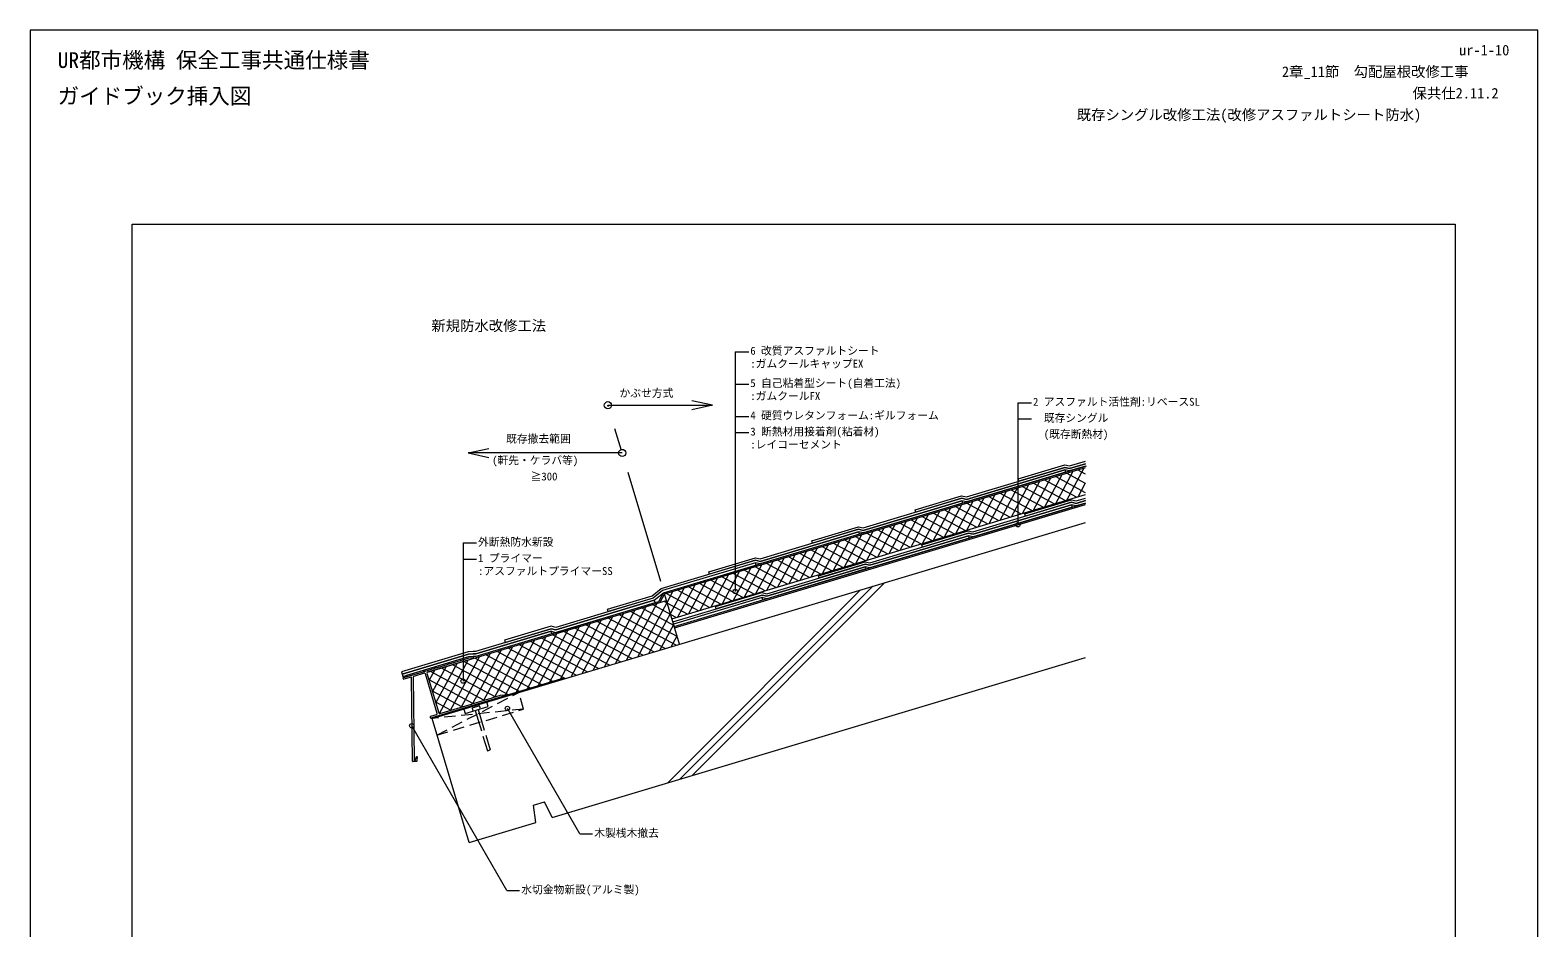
# Model space of a CAD drawing. Units: millimetres, scale not verified. Extents: x -105 to 105, y -148 to 149.
# Drawn here: x -105 to 105, y 23.5 to 148.5 of the extents above; entities that cross this region are included whole.
import ezdxf
from ezdxf.enums import TextEntityAlignment as Align

# ---------------------------------------------------------------- set-up
doc = ezdxf.new("R2010")
doc.units = ezdxf.units.MM
doc.header["$LTSCALE"] = 0.25
for name, pattern in [('USER1', [9.525, 6.35, -3.175]), ('USER2', [101.6, 63.5, -12.7, 12.7, -12.7]), ('USER3', [15, 12, -3])]:
    doc.linetypes.add(name, pattern=pattern)
for name, color, linetype, lineweight in [('0-1_WAKU', 7, 'Continuous', 18), ('0-3_KUTAI', 3, 'Continuous', 18), ('0-4_BOUSUI', 1, 'Continuous', 18), ('0-5_MOJI', 7, 'Continuous', 18), ('0-6_HATCH', 9, 'Continuous', 18), ('0-8_KANAMONO', 4, 'Continuous', 18), ('0-9_kijun', 1, 'USER2', 18), ('0-A_dannnetu', 6, 'Continuous', 18), ('0-B_TENSEN', 4, 'USER1', 18), ('0-C_single', 6, 'Continuous', 18)]:
    doc.layers.add(name, color=color, linetype=linetype, lineweight=lineweight)
doc.styles.add('ＭＳ ゴシック', font='')
doc.styles.get('ＭＳ ゴシック').set_extended_font_data('MS Gothic')

msp = doc.modelspace()

# ---------------------------------------------------------------- linework, layer by layer
at = {"layer": '0-1_WAKU'}
for points in [[(-105.0151, -148.4758), (104.9849, -148.4758), (104.9849, 148.5242), (-105.0151, 148.5242)], [(-90.8151, 121.5242), (93.4849, 121.5242), (93.4849, -127.4758), (-90.8151, -127.4758)]]:
    msp.add_lwpolyline(points, close=True, dxfattribs=at)
at = {"layer": '0-3_KUTAI'}
for p, q in [((-49.0391, 52.6794), (41.9777, 79.9844)), ((-32.3047, 38.9071), (41.9777, 61.1919)), ((-43.8669, 35.4385), (-49.0391, 52.6794)), ((-34.91, 40.6312), (-33.3775, 41.091)), ((-34.6035, 38.2175), (-34.91, 40.6312)), ((-32.3047, 38.9071), (-33.3775, 41.091)), ((-43.8669, 35.4385), (-34.6035, 38.2175))]:
    msp.add_line(p, q, dxfattribs=at)
at = {"layer": '0-4_BOUSUI'}
for p, q in [((-15.2987, 65.4951), (41.9777, 82.678)), ((-16.6608, 70.0352), (-17.3044, 68.8398)), ((-52.48, 58.5377), (-52.5317, 58.7101))]:
    msp.add_line(p, q, dxfattribs=at)
msp.add_lwpolyline([(-52.5317, 58.7101), (-43.8925, 61.3019), (-43.3019, 61.3464), (-42.9088, 61.3464), (-17.4276, 68.9908), (-16.7839, 70.1862), (42.0984, 87.8508)], dxfattribs=at)
msp.add_lwpolyline([(-49.0391, 52.6794), (-30.6489, 58.1964), (-30.6833, 58.3114), (-49.0736, 52.7943)], close=True, dxfattribs=at)
at = {"layer": '0-5_MOJI'}
for p, q in [((-6.8082, 103.759), (-6.8082, 70.3697)), ((-6.8082, 103.759), (-4.9332, 103.759)), ((-6.8082, 99.259), (-4.9332, 99.259)), ((32.5702, 96.6518), (32.5702, 79.6678)), ((32.5702, 96.6518), (34.4452, 96.6518)), ((-9.997, 96.3032), (-12.8368, 95.6729)), ((-6.8082, 94.759), (-4.9332, 94.759)), ((-6.8082, 92.509), (-4.9332, 92.509)), ((32.5702, 94.4018), (34.4452, 94.4018)), ((-43.9862, 89.662), (-41.1464, 89.0317)), ((-44.7227, 77.1387), (-44.7227, 57.9047)), ((-44.7227, 77.1387), (-42.8477, 77.1387)), ((-44.7227, 74.8887), (-42.8477, 74.8887)), ((-28.4602, 36.6244), (-38.5436, 54.0893)), ((-38.6284, 28.7446), (-51.8679, 51.676)), ((-28.4602, 36.6244), (-26.6664, 36.6244)), ((-38.6284, 28.7446), (-36.8346, 28.7446))]:
    msp.add_line(p, q, dxfattribs=at)
for points in [[(-24.5412, 96.3032), (-9.997, 96.3032), (-12.8368, 96.9336)], [(-22.5488, 89.662), (-43.9862, 89.662), (-41.1464, 90.2924)]]:
    msp.add_lwpolyline(points, dxfattribs=at)
for centre, radius in [((-24.5412, 96.3032), 0.504), ((-22.5488, 89.662), 0.5), ((32.5702, 79.6678), 0.3), ((-6.8082, 70.3697), 0.3), ((-44.7227, 57.9047), 0.3), ((-38.5436, 54.0893), 0.3), ((-51.8679, 51.676), 0.3)]:
    msp.add_circle(centre, radius, dxfattribs=at)
at = {"layer": '0-6_HATCH'}
for p, q in [((34.7478, 81.6992), (37.1615, 86.1819)), ((36.2961, 82.1637), (38.7098, 86.6463)), ((41.9777, 84.1082), (37.7813, 86.3678)), ((37.8443, 82.6282), (40.2581, 87.1108)), ((41.9777, 85.4064), (39.3296, 86.8323)), ((39.3926, 83.0927), (41.8063, 87.5753)), ((41.9777, 86.7045), (40.8779, 87.2968)), ((28.5547, 79.8413), (30.9684, 84.3239)), ((34.5226, 81.6317), (30.04, 84.0454)), ((30.103, 80.3058), (32.5167, 84.7884)), ((36.0709, 82.0961), (31.5882, 84.5099)), ((31.6513, 80.7703), (34.065, 85.2529)), ((37.6191, 82.5606), (33.1365, 84.9744)), ((33.1995, 81.2347), (35.6132, 85.7174)), ((39.1674, 83.0251), (34.6848, 85.4388)), ((40.7157, 83.4896), (36.2331, 85.9033)), ((40.9409, 83.5572), (41.9777, 85.4827)), ((20.8133, 77.5189), (23.2271, 82.0015)), ((22.3616, 77.9834), (24.7753, 82.466)), ((28.3295, 79.7737), (23.8469, 82.1875)), ((23.9099, 78.4479), (26.3236, 82.9305)), ((29.8778, 80.2382), (25.3951, 82.6519)), ((25.4582, 78.9123), (27.8719, 83.395)), ((31.426, 80.7027), (26.9434, 83.1164)), ((27.0064, 79.3768), (29.4202, 83.8594)), ((32.9743, 81.1672), (28.4917, 83.5809)), ((14.6202, 75.661), (17.034, 80.1436)), ((20.5881, 77.4513), (16.1055, 79.865)), ((16.1685, 76.1254), (18.5822, 80.6081)), ((22.1364, 77.9158), (17.6538, 80.3295)), ((17.7168, 76.5899), (20.1305, 81.0725)), ((23.6847, 78.3803), (19.202, 80.794)), ((19.2651, 77.0544), (21.6788, 81.537)), ((25.2329, 78.8448), (20.7503, 81.2585)), ((26.7812, 79.3093), (22.2986, 81.723)), ((6.8789, 73.3385), (9.2926, 77.8212)), ((8.4271, 73.803), (10.8409, 78.2857)), ((14.395, 75.5934), (9.9124, 78.0071)), ((9.9754, 74.2675), (12.3891, 78.7501)), ((15.9433, 76.0579), (11.4607, 78.4716)), ((11.5237, 74.732), (13.9374, 79.2146)), ((17.4916, 76.5224), (13.0089, 78.9361)), ((13.072, 75.1965), (15.4857, 79.6791)), ((19.0398, 76.9868), (14.5572, 79.4006)), ((0.6858, 71.4806), (3.0995, 75.9632)), ((6.6536, 73.271), (2.171, 75.6847)), ((2.234, 71.9451), (4.6478, 76.4277)), ((8.2019, 73.7355), (3.7193, 76.1492)), ((3.7823, 72.4096), (6.196, 76.8922)), ((9.7502, 74.1999), (5.2676, 76.6137)), ((5.3306, 72.8741), (7.7443, 77.3567)), ((11.2985, 74.6644), (6.8158, 77.0782)), ((12.8467, 75.1289), (8.3641, 77.5426)), ((-7.0556, 69.1582), (-4.6419, 73.6408)), ((-5.5073, 69.6227), (-3.0936, 74.1053)), ((0.4605, 71.4131), (-4.0221, 73.8268)), ((-3.9591, 70.0872), (-1.5453, 74.5698)), ((2.0088, 71.8775), (-2.4738, 74.2913)), ((-2.4108, 70.5517), (0.0029, 75.0343)), ((3.5571, 72.342), (-0.9255, 74.7557)), ((-0.8625, 71.0161), (1.5512, 75.4988)), ((5.1054, 72.8065), (0.6227, 75.2202)), ((-13.2487, 67.3003), (-10.835, 71.7829)), ((-12.8101, 44.7555), (14.0364, 71.602)), ((-7.2808, 69.0906), (-11.7635, 71.5044)), ((-11.7004, 67.7648), (-9.2867, 72.2474)), ((-5.7325, 69.5551), (-10.2152, 71.9688)), ((-10.1522, 68.2292), (-7.7384, 72.7119)), ((-4.1843, 70.0196), (-8.6669, 72.4333)), ((-8.6039, 68.6937), (-6.1902, 73.1763)), ((-2.636, 70.4841), (-7.1186, 72.8978)), ((-1.0877, 70.9486), (-5.5704, 73.3623)), ((-11.9256, 67.6972), (-16.4083, 70.1109)), ((-16.3065, 68.8542), (-15.4798, 70.3895)), ((-16.2043, 43.7373), (10.6422, 70.5838)), ((-15.842, 67.3059), (-13.9315, 70.8539)), ((-10.3774, 68.1617), (-14.86, 70.5754)), ((-14.797, 66.8358), (-12.3833, 71.3184)), ((-14.5072, 44.2464), (12.3393, 71.0929)), ((-8.8291, 68.6262), (-13.3117, 71.0399)), ((-26.5808, 59.4168), (-22.3166, 67.3362)), ((-25.0325, 59.8813), (-20.7683, 67.8006)), ((-23.4843, 60.3458), (-19.22, 68.2651)), ((-21.936, 60.8103), (-17.6717, 68.7296)), ((-14.8786, 64.0946), (-21.406, 67.6093)), ((-20.3877, 61.2748), (-16.3065, 68.8542)), ((-15.3431, 65.6428), (-19.8577, 68.0738)), ((-18.8394, 61.7393), (-15.842, 67.3059)), ((-15.8075, 67.1911), (-18.3095, 68.5383)), ((-16.272, 68.7394), (-16.7612, 69.0028)), ((-13.4739, 67.2327), (-16.272, 68.7394)), ((-32.6935, 57.7083), (-28.5097, 65.4782)), ((-31.1452, 58.1728), (-26.9614, 65.9427)), ((-29.6774, 58.4879), (-25.4131, 66.4072)), ((-21.2281, 61.0227), (-29.1474, 65.2869)), ((-28.1291, 58.9524), (-23.8648, 66.8717)), ((-19.6798, 61.4872), (-27.5991, 65.7514)), ((-18.1315, 61.9516), (-26.0508, 66.2159)), ((-16.5832, 62.4161), (-24.5026, 66.6804)), ((-15.035, 62.8806), (-22.9543, 67.1448)), ((-17.2912, 62.2037), (-15.3775, 65.7577)), ((-15.0222, 66.7682), (-15.8075, 67.1911)), ((-40.2739, 55.6848), (-36.251, 63.1558)), ((-38.8587, 55.9021), (-34.7028, 63.6203)), ((-37.3383, 56.3149), (-33.1545, 64.0848)), ((-35.79, 56.7794), (-31.6062, 64.5493)), ((-27.4212, 59.1647), (-35.3405, 63.429)), ((-34.2417, 57.2439), (-30.0579, 65.0137)), ((-25.8729, 59.6292), (-33.7922, 63.8935)), ((-24.3246, 60.0937), (-32.2439, 64.358)), ((-22.7763, 60.5582), (-30.6957, 64.8224)), ((-15.7429, 62.6682), (-14.913, 64.2094)), ((-46.467, 53.8268), (-42.4441, 61.2979)), ((-44.9187, 54.2913), (-40.8959, 61.7624)), ((-43.3705, 54.7558), (-39.3476, 62.2269)), ((-35.312, 56.9228), (-43.0818, 61.1066)), ((-41.8222, 55.2203), (-37.7993, 62.6913)), ((-33.7637, 57.3873), (-41.5336, 61.5711)), ((-32.2154, 57.8518), (-39.9853, 62.0355)), ((-30.5177, 58.2358), (-38.437, 62.5)), ((-28.9694, 58.7003), (-36.8888, 62.9645)), ((-49.4335, 57.9612), (-48.6372, 59.44)), ((-41.8039, 55.2258), (-49.2749, 59.2486)), ((-48.969, 56.4129), (-47.089, 59.9044)), ((-48.5045, 54.8647), (-45.5407, 60.3689)), ((-48.0027, 53.3857), (-43.9924, 60.8334)), ((-40.2556, 55.6903), (-47.7267, 59.7131)), ((-38.4085, 55.9938), (-46.1784, 60.1776)), ((-36.8602, 56.4583), (-44.6301, 60.6421)), ((-43.3522, 54.7613), (-49.4602, 58.0502)), ((-44.9005, 54.2968), (-48.9957, 56.5019)), ((-46.4487, 53.8323), (-48.5312, 54.9537)), ((-38.8866, 55.8504), (-38.8846, 55.8541))]:
    msp.add_line(p, q, dxfattribs=at)
at = {"layer": '0-8_KANAMONO'}
for p, q in [((-43.2733, 61.0491), (-49.6598, 59.1332)), ((-53.0202, 58.3756), (-50.2444, 59.2084)), ((-50.1195, 58.9953), (-51.5765, 58.5582)), ((-50.2042, 59.2831), (-50.1927, 59.2865)), ((-50.118, 59.2463), (-48.5203, 59.7256)), ((-48.315, 53.3977), (-49.9701, 58.9148)), ((-49.7402, 58.9838), (-48.0851, 53.4667)), ((-48.4801, 59.8003), (-48.4686, 59.8038)), ((-48.3939, 59.7635), (-46.7962, 60.2428)), ((-46.756, 60.3175), (-46.7445, 60.321)), ((-46.6698, 60.2808), (-45.0721, 60.7601)), ((-45.0319, 60.8348), (-45.0204, 60.8382)), ((-52.996, 58.1699), (-53.0443, 58.3308)), ((-51.948, 58.4467), (-52.9512, 58.1458)), ((-51.7593, 46.747), (-51.9016, 58.4127)), ((-51.662, 58.4418), (-51.5216, 46.9419)), ((-49.2894, 52.9152), (-49.2108, 52.9987)), ((-49.1996, 52.7481), (-49.2869, 52.8304)), ((-49.1949, 53.0085), (-48.3955, 53.2483)), ((-51.1829, 46.718), (-51.7228, 46.7114)), ((-51.4852, 46.9064), (-51.3772, 46.9077)), ((-51.3416, 46.9441), (-51.3434, 47.0881)), ((-51.1514, 47.0904), (-51.1473, 46.7545))]:
    msp.add_line(p, q, dxfattribs=at)
at = {"layer": '0-8_KANAMONO', "linetype": 'USER3'}
msp.add_line((-42.6226, 53.9466), (-40.933, 48.3145), dxfattribs=at)
at = {"layer": '0-8_KANAMONO'}
for points in [[(-44.9457, 60.798), (-43.8595, 61.1238), (-43.2951, 61.1664)], [(-38.9015, 55.8459), (-49.0736, 52.7943), (-49.1148, 52.7506)], [(-47.9357, 53.3862), (-43.5593, 54.6992), (-43.5276, 54.6821)], [(-43.4788, 54.6967), (-43.4618, 54.7284), (-40.6858, 55.5612), (-40.6541, 55.5441)], [(-40.6054, 55.5588), (-40.5883, 55.5905), (-39.4877, 55.9206), (-38.9232, 55.9632)]]:
    msp.add_lwpolyline(points, dxfattribs=at)
at = {"layer": '0-8_KANAMONO', "linetype": 'USER3'}
msp.add_lwpolyline([(-43.3468, 53.7293), (-42.3008, 54.0431), (-42.4215, 54.4454), (-43.4674, 54.1316)], close=True, dxfattribs=at)
msp.add_lwpolyline([(-43.0249, 53.8259), (-41.3353, 48.1939), (-40.933, 48.3145)], dxfattribs=at)
at = {"layer": '0-8_KANAMONO'}
for centre, radius, start, end in [((-43.2906, 61.1066), 0.06, 286.69924, 94.31504), ((-50.2547, 59.2429), 0.036, 286.69924, 16.69924), ((-50.1973, 59.2601), 0.024, 106.69924, 196.69924), ((-50.1858, 59.2635), 0.024, 16.69924, 106.69924), ((-50.1283, 59.2808), 0.036, 196.69924, 286.69924), ((-50.0851, 58.8803), 0.12, 16.69924, 106.69924), ((-49.6253, 59.0183), 0.12, 106.69924, 196.69924), ((-48.5307, 59.7601), 0.036, 286.69924, 16.69924), ((-48.4732, 59.7773), 0.024, 106.69924, 196.69924), ((-48.4617, 59.7808), 0.024, 16.69924, 106.69924), ((-48.4042, 59.798), 0.036, 196.69924, 286.69924), ((-46.8066, 60.2773), 0.036, 286.69924, 16.69924), ((-46.7491, 60.2946), 0.024, 106.69924, 196.69924), ((-46.7376, 60.298), 0.024, 16.69924, 106.69924), ((-46.6801, 60.3152), 0.036, 196.69924, 286.69924), ((-45.0825, 60.7945), 0.036, 286.69924, 16.69924), ((-45.025, 60.8118), 0.024, 106.69924, 196.69924), ((-45.0135, 60.8152), 0.024, 16.69924, 106.69924), ((-44.9561, 60.8325), 0.036, 196.69924, 286.69924), ((-53.0098, 58.3412), 0.036, 106.69924, 196.69924), ((-52.9616, 58.1802), 0.036, 196.69924, 286.69924), ((-51.9376, 58.4123), 0.036, 0.69924, 106.69924), ((-51.542, 58.4432), 0.12, 106.69924, 180.69924), ((-43.5105, 54.7138), 0.036, 241.69924, 331.69924), ((-40.6371, 55.5758), 0.036, 241.69924, 331.69924), ((-38.9187, 55.9034), 0.06, 286.69924, 94.31504), ((-49.2457, 52.8741), 0.06, 136.69924, 226.69924), ((-49.1846, 52.974), 0.036, 106.69924, 136.69924), ((-49.1584, 52.7918), 0.06, 226.69924, 316.69924), ((-48.4299, 53.3632), 0.12, 286.69924, 16.69924), ((-47.9702, 53.5012), 0.12, 196.69924, 286.69924), ((-51.7233, 46.7474), 0.036, 180.69924, 270.69924), ((-51.4856, 46.9424), 0.036, 180.69924, 270.69924), ((-51.3776, 46.9437), 0.036, 270.69924, 0.69924), ((-51.0434, 47.0918), 0.3, 118.77173, 180.69924), ((-51.1416, 47.2706), 0.096, 298.77173, 118.77173), ((-51.1833, 46.754), 0.036, 270.69924, 0.69924), ((-51.0434, 47.0918), 0.108, 118.77173, 180.69924)]:
    msp.add_arc(centre, radius, start, end, dxfattribs=at)
at = {"layer": '0-9_kijun'}
msp.add_line((-17.1747, 71.7482), (-24.5412, 96.3032), dxfattribs=at)
at = {"layer": '0-A_dannnetu'}
for p, q in [((-16.6608, 70.0352), (41.9777, 87.6267)), ((-15.6263, 66.587), (41.9777, 83.8682)), ((-15.247, 65.3227), (41.9777, 82.4901)), ((-14.5574, 63.0239), (-16.6608, 70.0352)), ((-49.6598, 59.1332), (-16.3849, 69.1157))]:
    msp.add_line(p, q, dxfattribs=at)
at = {"layer": '0-B_TENSEN'}
for p, q in [((-48.3495, 50.3806), (-36.9705, 56.2999)), ((-36.2809, 54.0012), (-49.0391, 52.6794))]:
    msp.add_line(p, q, dxfattribs=at)
for points in [[(-48.3495, 50.3806), (-36.2809, 54.0012), (-36.9705, 56.2999)], [(-44.614, 54.0069), (-44.4329, 53.4035), (-41.2146, 54.369), (-41.3957, 54.9724)]]:
    msp.add_lwpolyline(points, dxfattribs=at)
at = {"layer": '0-C_single'}
for points in [[(41.9777, 87.8146), (39.7702, 87.1524), (39.1162, 87.307), (25.3925, 83.1899), (24.7385, 83.3445), (18.3306, 81.4221), (18.234, 81.7439), (24.7282, 83.6922), (25.3821, 83.5376), (39.1059, 87.6547), (39.7599, 87.5001), (41.9777, 88.1654), (39.7599, 87.5001), (39.1059, 87.6547), (32.698, 85.7323), (32.6014, 86.0541), (39.0956, 88.0024), (39.7495, 87.8478), (41.9777, 88.5162)], [(41.9777, 82.6781), (40.6972, 82.2939), (40.0432, 82.4486), (26.3195, 78.3314), (25.6655, 78.486), (19.2576, 76.5636), (19.1611, 76.8855), (25.6552, 78.8337), (26.3091, 78.6791), (40.0329, 82.7963), (40.6869, 82.6416), (41.9777, 83.0289), (40.6869, 82.6416), (40.0329, 82.7963), (33.625, 80.8739), (33.5284, 81.1957), (40.0226, 83.144), (40.6765, 82.9893), (41.9777, 83.3797)], [(-15.4918, 66.1388), (-3.0693, 69.8655), (-2.4153, 69.7109), (11.3084, 73.8281), (11.405, 73.5062), (-2.405, 69.3632), (-3.059, 69.5178), (-15.3953, 65.8169)], [(-15.2987, 65.4951), (-2.9624, 69.196), (-3.059, 69.5178), (-15.3953, 65.8169)]]:
    msp.add_lwpolyline(points, dxfattribs=at)
for points in [[(39.2127, 86.9851), (25.4028, 82.8422), (24.7488, 82.9968), (11.0251, 78.8796), (10.3711, 79.0342), (3.9632, 77.1119), (3.8667, 77.4337), (10.3608, 79.3819), (11.0147, 79.2273), (24.7385, 83.3445), (25.3925, 83.1899), (39.1162, 87.307)], [(24.8453, 82.6749), (11.0354, 78.5319), (10.3814, 78.6865), (-3.3423, 74.5694), (-3.9963, 74.724), (-10.4042, 72.8017), (-10.5007, 73.1235), (-4.0066, 75.0717), (-3.3526, 74.9171), (10.3711, 79.0342), (11.0251, 78.8796), (24.7488, 82.9968)], [(40.1397, 82.1267), (26.3298, 77.9837), (25.6758, 78.1383), (11.9521, 74.0212), (11.2981, 74.1758), (4.8902, 72.2534), (4.7937, 72.5752), (11.2878, 74.5235), (11.9418, 74.3689), (25.6655, 78.486), (26.3195, 78.3314), (40.0432, 82.4486)], [(10.478, 78.3647), (-3.332, 74.2217), (-3.986, 74.3763), (-16.9433, 70.4891), (-18.2369, 69.4496), (-24.4957, 67.5719), (-24.5923, 67.8938), (-18.3962, 69.7526), (-17.1026, 70.7921), (-3.9963, 74.724), (-3.3423, 74.5694), (10.3814, 78.6865)], [(25.7724, 77.8165), (11.9624, 73.6735), (11.3084, 73.8281), (-2.4153, 69.7109), (-3.0693, 69.8655), (-9.4772, 67.9432), (-9.5737, 68.265), (-3.0796, 70.2132), (-2.4256, 70.0586), (11.2981, 74.1758), (11.9521, 74.0212), (25.6758, 78.1383)], [(-38.8631, 63.2617), (-32.4552, 65.1841), (-31.8013, 65.0295), (-18.0775, 69.1466), (-16.7839, 70.1862), (-3.8894, 74.0545), (-3.986, 74.3763), (-16.9433, 70.4891), (-18.2369, 69.4496), (-31.8116, 65.3772), (-32.4656, 65.5318), (-38.9597, 63.5835)], [(-53.2029, 58.8595), (-43.9542, 61.6342), (-43.3145, 61.6824), (-42.9581, 61.6824), (-32.4449, 64.8364), (-31.791, 64.6818), (-17.981, 68.8248), (-18.0775, 69.1466), (-31.8013, 65.0295), (-32.4552, 65.1841), (-43.0074, 62.0184), (-43.3272, 62.0184), (-44.0158, 61.9665), (-53.2995, 59.1814)], [(-53.1064, 58.5377), (-43.8925, 61.3019), (-43.3019, 61.3464), (-42.9088, 61.3464), (-32.3484, 64.5145), (-32.4449, 64.8364), (-42.9581, 61.6824), (-43.3145, 61.6824), (-43.9542, 61.6342), (-53.2029, 58.8595)]]:
    msp.add_lwpolyline(points, close=True, dxfattribs=at)

# ---------------------------------------------------------------- texts
at = {"layer": '0-1_WAKU', "style": 'ＭＳ ゴシック'}
for s, height, p in [('UR都市機構 保全工事共通仕様書', 2.199, (-101.1934, 142.5995)), ('ur-1-10', 1.466, (94.0316, 144.5744)), ('2章_11節\u3000勾配屋根改修工事', 1.466, (69.3412, 141.5744)), ('ガイドブック挿入図', 2.199, (-101.1934, 137.5995)), ('保共仕2.11.2', 1.466, (87.5341, 138.5744)), ('既存シングル改修工法(改修アスファルトシート防水)', 1.466, (40.7524, 135.5744))]:
    msp.add_text(s, height=height, dxfattribs=at).set_placement(p, align=Align.BOTTOM_LEFT)
at = {"layer": '0-5_MOJI', "style": 'ＭＳ ゴシック'}
for s, height, p in [('新規防水改修工法', 1.466, (-49.1391, 106.1988)), ('6 改質アスファルトシート', 1.1, (-4.7082, 103.009)), (':ガムクールキャップEX', 1.1, (-4.7082, 101.209)), ('かぶせ方式', 1.1, (-22.9252, 97.1234)), ('5 自己粘着型シート(自着工法)', 1.1, (-4.7082, 98.509)), (':ガムクールFX', 1.1, (-4.7082, 96.709)), ('2 アスファルト活性剤:リベースSL', 1.1, (34.6702, 95.9018)), ('4 硬質ウレタンフォーム:ギルフォーム', 1.1, (-4.7082, 94.009)), ('  既存シングル', 1.1, (34.6702, 93.6518)), ('3 断熱材用接着剤(粘着材)', 1.1, (-4.7082, 91.759)), ('  (既存断熱材)', 1.1, (34.6702, 91.4018)), ('既存撤去範囲', 1.1, (-38.7213, 90.7563)), (':レイコーセメント', 1.1, (-4.7082, 89.959)), ('(軒先・ケラバ等)', 1.1, (-40.6705, 87.7563)), ('≧300', 1.1, (-35.3101, 85.5063)), ('外断熱防水新設', 1.1, (-42.6227, 76.3887)), ('1 プライマー', 1.1, (-42.6227, 74.1387)), (':アスファルトプライマーSS', 1.1, (-42.6227, 72.3387)), ('木製桟木撤去', 1.1, (-26.4414, 35.8744)), ('水切金物新設(アルミ製)', 1.1, (-36.6096, 27.9946))]:
    msp.add_text(s, height=height, dxfattribs=at).set_placement(p, align=Align.BOTTOM_LEFT)

doc.saveas('drawing.dxf')
